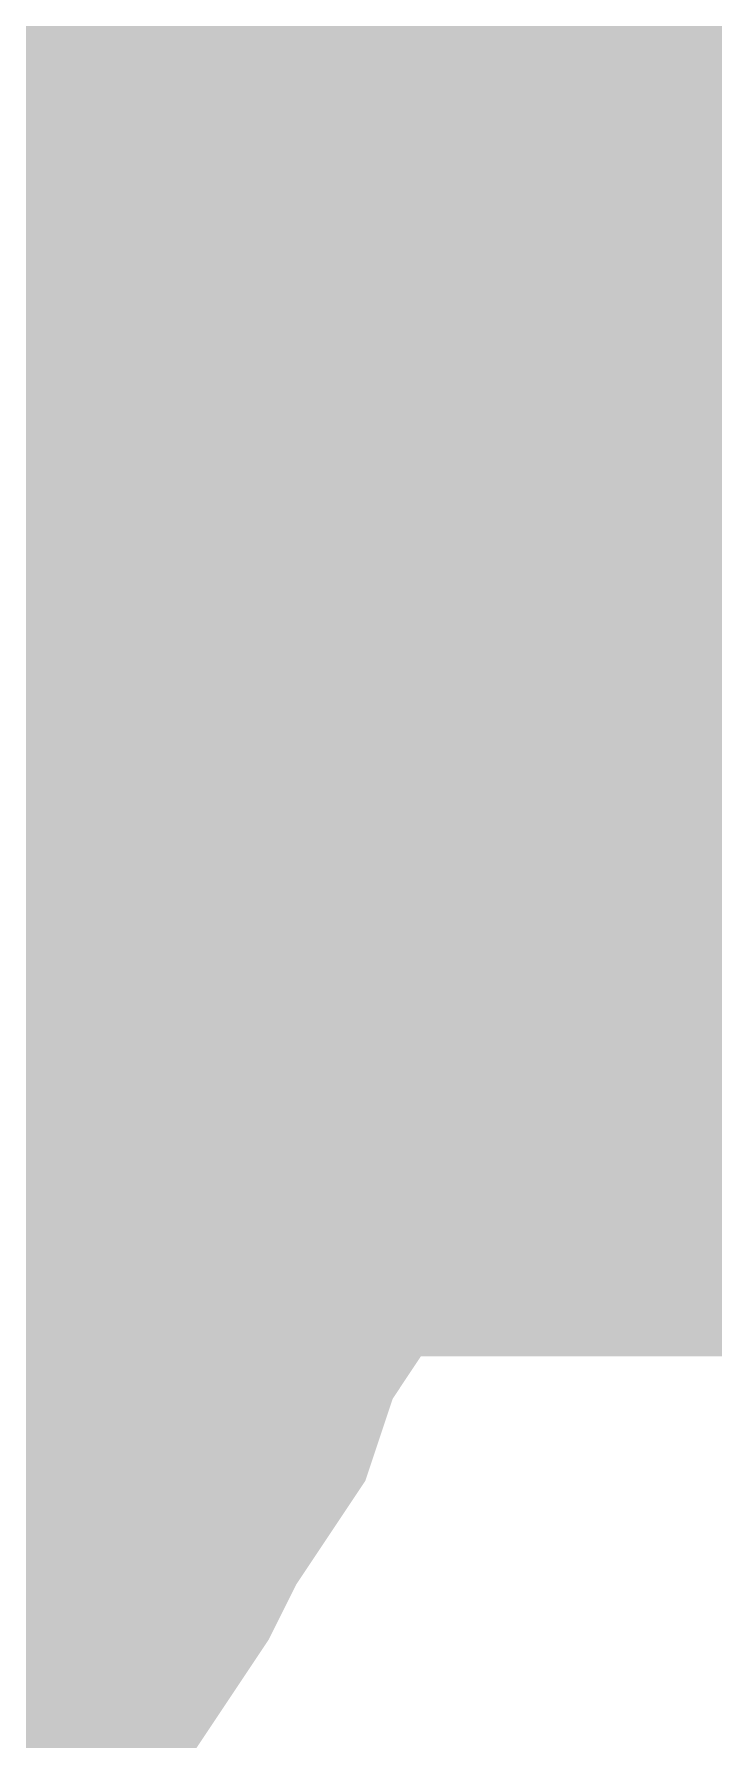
# Model space of a CAD drawing. Header units: inches. Extents: x 0 to 841, y 0 to 594.
# Drawn here: x 303.18 to 303.459, y 541.958 to 542.658 of the extents above; entities that cross this region are included whole.
import ezdxf

# ---------------------------------------------------------------- set-up
doc = ezdxf.new("R2010")
doc.units = ezdxf.units.IN
doc.layers.add('Sheet', color=255, linetype='Continuous')

msp = doc.modelspace()

# ---------------------------------------------------------------- linework, layer by layer
at = {"layer": 'Sheet'}
for points in [[(303.19164, 542.82679, 0.29972, 0.29972, 0), (303.2141, 542.7931, 0.29972, 0.29972, 0), (303.22533, 542.75942, 0.29972, 0.29972, 0), (303.23655, 542.7145, 0.29972, 0.29972, 0), (303.24778, 542.68081, 0.29972, 0.29972, 0), (303.25901, 542.64712, 0.29972, 0.29972, 0), (303.25901, 542.6022, 0.29972, 0.29972, 0), (303.27024, 542.56851, 0.29972, 0.29972, 0), (303.27024, 542.53482, 0.29972, 0.29972, 0), (303.27024, 542.48991, 0.29972, 0.29972, 0)], [(303.19164, 542.82679, 0.29972, 0.29972, 0), (303.2141, 542.7931, 0.29972, 0.29972, 0), (303.22533, 542.75942, 0.29972, 0.29972, 0), (303.23655, 542.7145, 0.29972, 0.29972, 0), (303.24778, 542.68081, 0.29972, 0.29972, 0), (303.25901, 542.64712, 0.29972, 0.29972, 0), (303.25901, 542.6022, 0.29972, 0.29972, 0), (303.27024, 542.56851, 0.29972, 0.29972, 0), (303.27024, 542.53482, 0.29972, 0.29972, 0), (303.27024, 542.48991, 0.29972, 0.29972, 0)], [(303.19164, 542.82679, 0.29972, 0.29972, 0), (303.2141, 542.7931, 0.29972, 0.29972, 0), (303.22533, 542.75942, 0.29972, 0.29972, 0), (303.23655, 542.7145, 0.29972, 0.29972, 0), (303.24778, 542.68081, 0.29972, 0.29972, 0), (303.25901, 542.64712, 0.29972, 0.29972, 0), (303.25901, 542.6022, 0.29972, 0.29972, 0), (303.27024, 542.56851, 0.29972, 0.29972, 0), (303.27024, 542.53482, 0.29972, 0.29972, 0), (303.27024, 542.48991, 0.29972, 0.29972, 0)], [(303.19164, 542.82679, 0.29972, 0.29972, 0), (303.2141, 542.7931, 0.29972, 0.29972, 0), (303.22533, 542.75942, 0.29972, 0.29972, 0), (303.23655, 542.7145, 0.29972, 0.29972, 0), (303.24778, 542.68081, 0.29972, 0.29972, 0), (303.25901, 542.64712, 0.29972, 0.29972, 0), (303.25901, 542.6022, 0.29972, 0.29972, 0), (303.27024, 542.56851, 0.29972, 0.29972, 0), (303.27024, 542.53482, 0.29972, 0.29972, 0), (303.27024, 542.48991, 0.29972, 0.29972, 0)], [(303.19164, 542.82679, 0.29972, 0.29972, 0), (303.2141, 542.7931, 0.29972, 0.29972, 0), (303.22533, 542.75942, 0.29972, 0.29972, 0), (303.23655, 542.7145, 0.29972, 0.29972, 0), (303.24778, 542.68081, 0.29972, 0.29972, 0), (303.25901, 542.64712, 0.29972, 0.29972, 0), (303.25901, 542.6022, 0.29972, 0.29972, 0), (303.27024, 542.56851, 0.29972, 0.29972, 0), (303.27024, 542.53482, 0.29972, 0.29972, 0), (303.27024, 542.48991, 0.29972, 0.29972, 0)], [(307.51477, 542.48991, 0.7493, 0.7493, 0), (302.50668, 542.48991, 0.7493, 0.7493, 0)], [(303.23655, 542.7145, 0.09906, 0.09906, 0), (303.24778, 542.68081, 0.09906, 0.09906, 0), (303.25901, 542.64712, 0.09906, 0.09906, 0), (303.25901, 542.6022, 0.09906, 0.09906, 0), (303.27024, 542.56851, 0.09906, 0.09906, 0), (303.27024, 542.53482, 0.09906, 0.09906, 0), (303.27024, 542.48991, 0.09906, 0.09906, 0)], [(303.23655, 542.7145, 0.09906, 0.09906, 0), (303.24778, 542.68081, 0.09906, 0.09906, 0), (303.25901, 542.64712, 0.09906, 0.09906, 0), (303.25901, 542.6022, 0.09906, 0.09906, 0), (303.27024, 542.56851, 0.09906, 0.09906, 0), (303.27024, 542.53482, 0.09906, 0.09906, 0), (303.27024, 542.48991, 0.09906, 0.09906, 0)], [(303.23655, 542.7145, 0.09906, 0.09906, 0), (303.24778, 542.68081, 0.09906, 0.09906, 0), (303.25901, 542.64712, 0.09906, 0.09906, 0), (303.25901, 542.6022, 0.09906, 0.09906, 0), (303.27024, 542.56851, 0.09906, 0.09906, 0), (303.27024, 542.53482, 0.09906, 0.09906, 0), (303.27024, 542.48991, 0.09906, 0.09906, 0)], [(303.23655, 542.7145, 0.09906, 0.09906, 0), (303.24778, 542.68081, 0.09906, 0.09906, 0), (303.25901, 542.64712, 0.09906, 0.09906, 0), (303.25901, 542.6022, 0.09906, 0.09906, 0), (303.27024, 542.56851, 0.09906, 0.09906, 0), (303.27024, 542.53482, 0.09906, 0.09906, 0), (303.27024, 542.48991, 0.09906, 0.09906, 0)], [(303.23655, 542.7145, 0.09906, 0.09906, 0), (303.24778, 542.68081, 0.09906, 0.09906, 0), (303.25901, 542.64712, 0.09906, 0.09906, 0), (303.25901, 542.6022, 0.09906, 0.09906, 0), (303.27024, 542.56851, 0.09906, 0.09906, 0), (303.27024, 542.53482, 0.09906, 0.09906, 0), (303.27024, 542.48991, 0.09906, 0.09906, 0)], [(307.51477, 542.48991, 0.29972, 0.29972, 0), (302.50668, 542.48991, 0.29972, 0.29972, 0)], [(303.27024, 542.48991, 0.29972, 0.29972, 0), (303.27024, 542.45622, 0.29972, 0.29972, 0), (303.27024, 542.4113, 0.29972, 0.29972, 0), (303.25901, 542.37761, 0.29972, 0.29972, 0), (303.25901, 542.33269, 0.29972, 0.29972, 0), (303.24778, 542.299, 0.29972, 0.29972, 0), (303.23655, 542.26531, 0.29972, 0.29972, 0), (303.22533, 542.23162, 0.29972, 0.29972, 0), (303.2141, 542.19794, 0.29972, 0.29972, 0), (303.19164, 542.16425, 0.29972, 0.29972, 0), (303.18041, 542.13056, 0.29972, 0.29972, 0), (303.15795, 542.09687, 0.29972, 0.29972, 0), (303.14672, 542.07441, 0.29972, 0.29972, 0), (303.12427, 542.04072, 0.29972, 0.29972, 0), (303.10181, 542.00703, 0.29972, 0.29972, 0), (303.06812, 541.98457, 0.29972, 0.29972, 0), (303.04566, 541.96211, 0.29972, 0.29972, 0), (303.02321, 541.92843, 0.29972, 0.29972, 0)], [(303.27024, 542.48991, 0.29972, 0.29972, 0), (303.27024, 542.45622, 0.29972, 0.29972, 0), (303.27024, 542.4113, 0.29972, 0.29972, 0), (303.25901, 542.37761, 0.29972, 0.29972, 0), (303.25901, 542.33269, 0.29972, 0.29972, 0), (303.24778, 542.299, 0.29972, 0.29972, 0), (303.23655, 542.26531, 0.29972, 0.29972, 0), (303.22533, 542.23162, 0.29972, 0.29972, 0), (303.2141, 542.19794, 0.29972, 0.29972, 0), (303.19164, 542.16425, 0.29972, 0.29972, 0), (303.18041, 542.13056, 0.29972, 0.29972, 0), (303.15795, 542.09687, 0.29972, 0.29972, 0), (303.14672, 542.07441, 0.29972, 0.29972, 0), (303.12427, 542.04072, 0.29972, 0.29972, 0), (303.10181, 542.00703, 0.29972, 0.29972, 0), (303.06812, 541.98457, 0.29972, 0.29972, 0), (303.04566, 541.96211, 0.29972, 0.29972, 0), (303.02321, 541.92843, 0.29972, 0.29972, 0)], [(303.27024, 542.48991, 0.29972, 0.29972, 0), (303.27024, 542.45622, 0.29972, 0.29972, 0), (303.27024, 542.4113, 0.29972, 0.29972, 0), (303.25901, 542.37761, 0.29972, 0.29972, 0), (303.25901, 542.33269, 0.29972, 0.29972, 0), (303.24778, 542.299, 0.29972, 0.29972, 0), (303.23655, 542.26531, 0.29972, 0.29972, 0), (303.22533, 542.23162, 0.29972, 0.29972, 0), (303.2141, 542.19794, 0.29972, 0.29972, 0), (303.19164, 542.16425, 0.29972, 0.29972, 0), (303.18041, 542.13056, 0.29972, 0.29972, 0), (303.15795, 542.09687, 0.29972, 0.29972, 0), (303.14672, 542.07441, 0.29972, 0.29972, 0), (303.12427, 542.04072, 0.29972, 0.29972, 0), (303.10181, 542.00703, 0.29972, 0.29972, 0), (303.06812, 541.98457, 0.29972, 0.29972, 0), (303.04566, 541.96211, 0.29972, 0.29972, 0), (303.02321, 541.92843, 0.29972, 0.29972, 0)], [(303.27024, 542.48991, 0.29972, 0.29972, 0), (303.27024, 542.45622, 0.29972, 0.29972, 0), (303.27024, 542.4113, 0.29972, 0.29972, 0), (303.25901, 542.37761, 0.29972, 0.29972, 0), (303.25901, 542.33269, 0.29972, 0.29972, 0), (303.24778, 542.299, 0.29972, 0.29972, 0), (303.23655, 542.26531, 0.29972, 0.29972, 0), (303.22533, 542.23162, 0.29972, 0.29972, 0), (303.2141, 542.19794, 0.29972, 0.29972, 0), (303.19164, 542.16425, 0.29972, 0.29972, 0), (303.18041, 542.13056, 0.29972, 0.29972, 0), (303.15795, 542.09687, 0.29972, 0.29972, 0), (303.14672, 542.07441, 0.29972, 0.29972, 0), (303.12427, 542.04072, 0.29972, 0.29972, 0), (303.10181, 542.00703, 0.29972, 0.29972, 0), (303.06812, 541.98457, 0.29972, 0.29972, 0), (303.04566, 541.96211, 0.29972, 0.29972, 0), (303.02321, 541.92843, 0.29972, 0.29972, 0)], [(303.27024, 542.48991, 0.29972, 0.29972, 0), (303.27024, 542.45622, 0.29972, 0.29972, 0), (303.27024, 542.4113, 0.29972, 0.29972, 0), (303.25901, 542.37761, 0.29972, 0.29972, 0), (303.25901, 542.33269, 0.29972, 0.29972, 0), (303.24778, 542.299, 0.29972, 0.29972, 0), (303.23655, 542.26531, 0.29972, 0.29972, 0), (303.22533, 542.23162, 0.29972, 0.29972, 0), (303.2141, 542.19794, 0.29972, 0.29972, 0), (303.19164, 542.16425, 0.29972, 0.29972, 0), (303.18041, 542.13056, 0.29972, 0.29972, 0), (303.15795, 542.09687, 0.29972, 0.29972, 0), (303.14672, 542.07441, 0.29972, 0.29972, 0), (303.12427, 542.04072, 0.29972, 0.29972, 0), (303.10181, 542.00703, 0.29972, 0.29972, 0), (303.06812, 541.98457, 0.29972, 0.29972, 0), (303.04566, 541.96211, 0.29972, 0.29972, 0), (303.02321, 541.92843, 0.29972, 0.29972, 0)], [(303.27024, 542.48991, 0.29972, 0.29972, 0), (303.27024, 542.48991, 0.29972, 0.29972, 0), (303.27024, 542.48991, 0.29972, 0.29972, 0), (303.27024, 542.48991, 0.29972, 0.29972, 0), (303.27024, 542.48991, 0.29972, 0.29972, 0), (303.27024, 542.48991, 0.29972, 0.29972, 0), (303.27024, 542.48991, 0.29972, 0.29972, 0), (303.27024, 542.48991, 0.29972, 0.29972, 0), (303.27024, 542.48991, 0.29972, 0.29972, 0), (303.27024, 542.48991, 0.29972, 0.29972, 0), (303.27024, 542.48991, 0.29972, 0.29972, 0), (303.27024, 542.48991, 0.29972, 0.29972, 0), (303.27024, 542.48991, 0.29972, 0.29972, 0), (303.27024, 542.48991, 0.29972, 0.29972, 0), (303.27024, 542.48991, 0.29972, 0.29972, 0), (303.27024, 542.48991, 0.29972, 0.29972, 0), (303.27024, 542.48991, 0.29972, 0.29972, 0), (303.27024, 542.48991, 0.29972, 0.29972, 0), (303.27024, 542.48991, 0.29972, 0.29972, 0), (303.27024, 542.48991, 0.29972, 0.29972, 0), (303.27024, 542.48991, 0.29972, 0.29972, 0), (303.27024, 542.48991, 0.29972, 0.29972, 0), (303.27024, 542.48991, 0.29972, 0.29972, 0), (303.27024, 542.48991, 0.29972, 0.29972, 0), (303.27024, 542.48991, 0.29972, 0.29972, 0), (303.27024, 542.48991, 0.29972, 0.29972, 0), (303.27024, 542.48991, 0.29972, 0.29972, 0), (303.27024, 542.48991, 0.29972, 0.29972, 0), (303.27024, 542.48991, 0.29972, 0.29972, 0), (303.27024, 542.48991, 0.29972, 0.29972, 0), (303.27024, 542.48991, 0.29972, 0.29972, 0), (303.27024, 542.48991, 0.29972, 0.29972, 0), (303.27024, 542.48991, 0.29972, 0.29972, 0)], [(303.27024, 542.48991, 0.29972, 0.29972, 0), (303.27024, 542.48991, 0.29972, 0.29972, 0)], [(303.27024, 542.48991, 0.29972, 0.29972, 0), (303.27024, 542.48991, 0.29972, 0.29972, 0), (303.27024, 542.48991, 0.29972, 0.29972, 0), (303.27024, 542.48991, 0.29972, 0.29972, 0), (303.27024, 542.48991, 0.29972, 0.29972, 0), (303.27024, 542.48991, 0.29972, 0.29972, 0), (303.27024, 542.48991, 0.29972, 0.29972, 0), (303.27024, 542.48991, 0.29972, 0.29972, 0), (303.27024, 542.48991, 0.29972, 0.29972, 0), (303.27024, 542.48991, 0.29972, 0.29972, 0), (303.27024, 542.48991, 0.29972, 0.29972, 0), (303.27024, 542.48991, 0.29972, 0.29972, 0), (303.27024, 542.48991, 0.29972, 0.29972, 0), (303.27024, 542.48991, 0.29972, 0.29972, 0), (303.27024, 542.48991, 0.29972, 0.29972, 0), (303.27024, 542.48991, 0.29972, 0.29972, 0), (303.27024, 542.48991, 0.29972, 0.29972, 0), (303.27024, 542.48991, 0.29972, 0.29972, 0), (303.27024, 542.48991, 0.29972, 0.29972, 0), (303.27024, 542.48991, 0.29972, 0.29972, 0), (303.27024, 542.48991, 0.29972, 0.29972, 0), (303.27024, 542.48991, 0.29972, 0.29972, 0), (303.27024, 542.48991, 0.29972, 0.29972, 0), (303.27024, 542.48991, 0.29972, 0.29972, 0), (303.27024, 542.48991, 0.29972, 0.29972, 0), (303.27024, 542.48991, 0.29972, 0.29972, 0), (303.27024, 542.48991, 0.29972, 0.29972, 0), (303.27024, 542.48991, 0.29972, 0.29972, 0), (303.27024, 542.48991, 0.29972, 0.29972, 0), (303.27024, 542.48991, 0.29972, 0.29972, 0), (303.27024, 542.48991, 0.29972, 0.29972, 0), (303.27024, 542.48991, 0.29972, 0.29972, 0), (303.27024, 542.48991, 0.29972, 0.29972, 0)], [(303.27024, 542.48991, 0.29972, 0.29972, 0), (303.27024, 542.48991, 0.29972, 0.29972, 0)], [(303.27024, 542.48991, 0.29972, 0.29972, 0), (303.27024, 542.48991, 0.29972, 0.29972, 0), (303.27024, 542.48991, 0.29972, 0.29972, 0), (303.27024, 542.48991, 0.29972, 0.29972, 0), (303.27024, 542.48991, 0.29972, 0.29972, 0), (303.27024, 542.48991, 0.29972, 0.29972, 0), (303.27024, 542.48991, 0.29972, 0.29972, 0), (303.27024, 542.48991, 0.29972, 0.29972, 0), (303.27024, 542.48991, 0.29972, 0.29972, 0), (303.27024, 542.48991, 0.29972, 0.29972, 0), (303.27024, 542.48991, 0.29972, 0.29972, 0), (303.27024, 542.48991, 0.29972, 0.29972, 0), (303.27024, 542.48991, 0.29972, 0.29972, 0), (303.27024, 542.48991, 0.29972, 0.29972, 0), (303.27024, 542.48991, 0.29972, 0.29972, 0), (303.27024, 542.48991, 0.29972, 0.29972, 0), (303.27024, 542.48991, 0.29972, 0.29972, 0), (303.27024, 542.48991, 0.29972, 0.29972, 0), (303.27024, 542.48991, 0.29972, 0.29972, 0), (303.27024, 542.48991, 0.29972, 0.29972, 0), (303.27024, 542.48991, 0.29972, 0.29972, 0), (303.27024, 542.48991, 0.29972, 0.29972, 0), (303.27024, 542.48991, 0.29972, 0.29972, 0), (303.27024, 542.48991, 0.29972, 0.29972, 0), (303.27024, 542.48991, 0.29972, 0.29972, 0), (303.27024, 542.48991, 0.29972, 0.29972, 0), (303.27024, 542.48991, 0.29972, 0.29972, 0), (303.27024, 542.48991, 0.29972, 0.29972, 0), (303.27024, 542.48991, 0.29972, 0.29972, 0), (303.27024, 542.48991, 0.29972, 0.29972, 0), (303.27024, 542.48991, 0.29972, 0.29972, 0), (303.27024, 542.48991, 0.29972, 0.29972, 0), (303.27024, 542.48991, 0.29972, 0.29972, 0)], [(303.27024, 542.48991, 0.29972, 0.29972, 0), (303.27024, 542.48991, 0.29972, 0.29972, 0)], [(303.27024, 542.48991, 0.29972, 0.29972, 0), (303.27024, 542.48991, 0.29972, 0.29972, 0), (303.27024, 542.48991, 0.29972, 0.29972, 0), (303.27024, 542.48991, 0.29972, 0.29972, 0), (303.27024, 542.48991, 0.29972, 0.29972, 0), (303.27024, 542.48991, 0.29972, 0.29972, 0), (303.27024, 542.48991, 0.29972, 0.29972, 0), (303.27024, 542.48991, 0.29972, 0.29972, 0), (303.27024, 542.48991, 0.29972, 0.29972, 0), (303.27024, 542.48991, 0.29972, 0.29972, 0), (303.27024, 542.48991, 0.29972, 0.29972, 0), (303.27024, 542.48991, 0.29972, 0.29972, 0), (303.27024, 542.48991, 0.29972, 0.29972, 0), (303.27024, 542.48991, 0.29972, 0.29972, 0), (303.27024, 542.48991, 0.29972, 0.29972, 0), (303.27024, 542.48991, 0.29972, 0.29972, 0), (303.27024, 542.48991, 0.29972, 0.29972, 0), (303.27024, 542.48991, 0.29972, 0.29972, 0), (303.27024, 542.48991, 0.29972, 0.29972, 0), (303.27024, 542.48991, 0.29972, 0.29972, 0), (303.27024, 542.48991, 0.29972, 0.29972, 0), (303.27024, 542.48991, 0.29972, 0.29972, 0), (303.27024, 542.48991, 0.29972, 0.29972, 0), (303.27024, 542.48991, 0.29972, 0.29972, 0), (303.27024, 542.48991, 0.29972, 0.29972, 0), (303.27024, 542.48991, 0.29972, 0.29972, 0), (303.27024, 542.48991, 0.29972, 0.29972, 0), (303.27024, 542.48991, 0.29972, 0.29972, 0), (303.27024, 542.48991, 0.29972, 0.29972, 0), (303.27024, 542.48991, 0.29972, 0.29972, 0), (303.27024, 542.48991, 0.29972, 0.29972, 0), (303.27024, 542.48991, 0.29972, 0.29972, 0), (303.27024, 542.48991, 0.29972, 0.29972, 0)], [(303.27024, 542.48991, 0.29972, 0.29972, 0), (303.27024, 542.48991, 0.29972, 0.29972, 0)], [(303.27024, 542.48991, 0.29972, 0.29972, 0), (303.27024, 542.48991, 0.29972, 0.29972, 0), (303.27024, 542.48991, 0.29972, 0.29972, 0), (303.27024, 542.48991, 0.29972, 0.29972, 0), (303.27024, 542.48991, 0.29972, 0.29972, 0), (303.27024, 542.48991, 0.29972, 0.29972, 0), (303.27024, 542.48991, 0.29972, 0.29972, 0), (303.27024, 542.48991, 0.29972, 0.29972, 0), (303.27024, 542.48991, 0.29972, 0.29972, 0), (303.27024, 542.48991, 0.29972, 0.29972, 0), (303.27024, 542.48991, 0.29972, 0.29972, 0), (303.27024, 542.48991, 0.29972, 0.29972, 0), (303.27024, 542.48991, 0.29972, 0.29972, 0), (303.27024, 542.48991, 0.29972, 0.29972, 0), (303.27024, 542.48991, 0.29972, 0.29972, 0), (303.27024, 542.48991, 0.29972, 0.29972, 0), (303.27024, 542.48991, 0.29972, 0.29972, 0), (303.27024, 542.48991, 0.29972, 0.29972, 0), (303.27024, 542.48991, 0.29972, 0.29972, 0), (303.27024, 542.48991, 0.29972, 0.29972, 0), (303.27024, 542.48991, 0.29972, 0.29972, 0), (303.27024, 542.48991, 0.29972, 0.29972, 0), (303.27024, 542.48991, 0.29972, 0.29972, 0), (303.27024, 542.48991, 0.29972, 0.29972, 0), (303.27024, 542.48991, 0.29972, 0.29972, 0), (303.27024, 542.48991, 0.29972, 0.29972, 0), (303.27024, 542.48991, 0.29972, 0.29972, 0), (303.27024, 542.48991, 0.29972, 0.29972, 0), (303.27024, 542.48991, 0.29972, 0.29972, 0), (303.27024, 542.48991, 0.29972, 0.29972, 0), (303.27024, 542.48991, 0.29972, 0.29972, 0), (303.27024, 542.48991, 0.29972, 0.29972, 0), (303.27024, 542.48991, 0.29972, 0.29972, 0)], [(303.27024, 542.48991, 0.29972, 0.29972, 0), (303.27024, 542.48991, 0.29972, 0.29972, 0)], [(303.27024, 542.48991, 0.09906, 0.09906, 0), (303.27024, 542.45622, 0.09906, 0.09906, 0), (303.27024, 542.4113, 0.09906, 0.09906, 0), (303.25901, 542.37761, 0.09906, 0.09906, 0), (303.25901, 542.33269, 0.09906, 0.09906, 0), (303.24778, 542.299, 0.09906, 0.09906, 0), (303.23655, 542.26531, 0.09906, 0.09906, 0), (303.22533, 542.23162, 0.09906, 0.09906, 0), (303.2141, 542.19794, 0.09906, 0.09906, 0), (303.19164, 542.16425, 0.09906, 0.09906, 0), (303.18041, 542.13056, 0.09906, 0.09906, 0), (303.15795, 542.09687, 0.09906, 0.09906, 0), (303.14672, 542.07441, 0.09906, 0.09906, 0), (303.12427, 542.04072, 0.09906, 0.09906, 0), (303.10181, 542.00703, 0.09906, 0.09906, 0), (303.06812, 541.98457, 0.09906, 0.09906, 0), (303.04566, 541.96211, 0.09906, 0.09906, 0), (303.02321, 541.92843, 0.09906, 0.09906, 0), (302.98952, 541.90597, 0.09906, 0.09906, 0)], [(303.27024, 542.48991, 0.09906, 0.09906, 0), (303.27024, 542.45622, 0.09906, 0.09906, 0), (303.27024, 542.4113, 0.09906, 0.09906, 0), (303.25901, 542.37761, 0.09906, 0.09906, 0), (303.25901, 542.33269, 0.09906, 0.09906, 0), (303.24778, 542.299, 0.09906, 0.09906, 0), (303.23655, 542.26531, 0.09906, 0.09906, 0), (303.22533, 542.23162, 0.09906, 0.09906, 0), (303.2141, 542.19794, 0.09906, 0.09906, 0), (303.19164, 542.16425, 0.09906, 0.09906, 0), (303.18041, 542.13056, 0.09906, 0.09906, 0), (303.15795, 542.09687, 0.09906, 0.09906, 0), (303.14672, 542.07441, 0.09906, 0.09906, 0), (303.12427, 542.04072, 0.09906, 0.09906, 0), (303.10181, 542.00703, 0.09906, 0.09906, 0), (303.06812, 541.98457, 0.09906, 0.09906, 0), (303.04566, 541.96211, 0.09906, 0.09906, 0), (303.02321, 541.92843, 0.09906, 0.09906, 0), (302.98952, 541.90597, 0.09906, 0.09906, 0)], [(303.27024, 542.48991, 0.09906, 0.09906, 0), (303.27024, 542.45622, 0.09906, 0.09906, 0), (303.27024, 542.4113, 0.09906, 0.09906, 0), (303.25901, 542.37761, 0.09906, 0.09906, 0), (303.25901, 542.33269, 0.09906, 0.09906, 0), (303.24778, 542.299, 0.09906, 0.09906, 0), (303.23655, 542.26531, 0.09906, 0.09906, 0), (303.22533, 542.23162, 0.09906, 0.09906, 0), (303.2141, 542.19794, 0.09906, 0.09906, 0), (303.19164, 542.16425, 0.09906, 0.09906, 0), (303.18041, 542.13056, 0.09906, 0.09906, 0), (303.15795, 542.09687, 0.09906, 0.09906, 0), (303.14672, 542.07441, 0.09906, 0.09906, 0), (303.12427, 542.04072, 0.09906, 0.09906, 0), (303.10181, 542.00703, 0.09906, 0.09906, 0), (303.06812, 541.98457, 0.09906, 0.09906, 0), (303.04566, 541.96211, 0.09906, 0.09906, 0), (303.02321, 541.92843, 0.09906, 0.09906, 0), (302.98952, 541.90597, 0.09906, 0.09906, 0)], [(303.27024, 542.48991, 0.09906, 0.09906, 0), (303.27024, 542.45622, 0.09906, 0.09906, 0), (303.27024, 542.4113, 0.09906, 0.09906, 0), (303.25901, 542.37761, 0.09906, 0.09906, 0), (303.25901, 542.33269, 0.09906, 0.09906, 0), (303.24778, 542.299, 0.09906, 0.09906, 0), (303.23655, 542.26531, 0.09906, 0.09906, 0), (303.22533, 542.23162, 0.09906, 0.09906, 0), (303.2141, 542.19794, 0.09906, 0.09906, 0), (303.19164, 542.16425, 0.09906, 0.09906, 0), (303.18041, 542.13056, 0.09906, 0.09906, 0), (303.15795, 542.09687, 0.09906, 0.09906, 0), (303.14672, 542.07441, 0.09906, 0.09906, 0), (303.12427, 542.04072, 0.09906, 0.09906, 0), (303.10181, 542.00703, 0.09906, 0.09906, 0), (303.06812, 541.98457, 0.09906, 0.09906, 0), (303.04566, 541.96211, 0.09906, 0.09906, 0), (303.02321, 541.92843, 0.09906, 0.09906, 0), (302.98952, 541.90597, 0.09906, 0.09906, 0)], [(303.27024, 542.48991, 0.09906, 0.09906, 0), (303.27024, 542.45622, 0.09906, 0.09906, 0), (303.27024, 542.4113, 0.09906, 0.09906, 0), (303.25901, 542.37761, 0.09906, 0.09906, 0), (303.25901, 542.33269, 0.09906, 0.09906, 0), (303.24778, 542.299, 0.09906, 0.09906, 0), (303.23655, 542.26531, 0.09906, 0.09906, 0), (303.22533, 542.23162, 0.09906, 0.09906, 0), (303.2141, 542.19794, 0.09906, 0.09906, 0), (303.19164, 542.16425, 0.09906, 0.09906, 0), (303.18041, 542.13056, 0.09906, 0.09906, 0), (303.15795, 542.09687, 0.09906, 0.09906, 0), (303.14672, 542.07441, 0.09906, 0.09906, 0), (303.12427, 542.04072, 0.09906, 0.09906, 0), (303.10181, 542.00703, 0.09906, 0.09906, 0), (303.06812, 541.98457, 0.09906, 0.09906, 0), (303.04566, 541.96211, 0.09906, 0.09906, 0), (303.02321, 541.92843, 0.09906, 0.09906, 0), (302.98952, 541.90597, 0.09906, 0.09906, 0)], [(303.27024, 542.48991, 0.09906, 0.09906, 0), (303.27024, 542.48991, 0.09906, 0.09906, 0), (303.27024, 542.48991, 0.09906, 0.09906, 0), (303.27024, 542.48991, 0.09906, 0.09906, 0), (303.27024, 542.48991, 0.09906, 0.09906, 0), (303.27024, 542.48991, 0.09906, 0.09906, 0), (303.27024, 542.48991, 0.09906, 0.09906, 0), (303.27024, 542.48991, 0.09906, 0.09906, 0), (303.27024, 542.48991, 0.09906, 0.09906, 0), (303.27024, 542.48991, 0.09906, 0.09906, 0), (303.27024, 542.48991, 0.09906, 0.09906, 0), (303.27024, 542.48991, 0.09906, 0.09906, 0), (303.27024, 542.48991, 0.09906, 0.09906, 0), (303.27024, 542.48991, 0.09906, 0.09906, 0), (303.27024, 542.48991, 0.09906, 0.09906, 0), (303.27024, 542.48991, 0.09906, 0.09906, 0), (303.27024, 542.48991, 0.09906, 0.09906, 0), (303.27024, 542.48991, 0.09906, 0.09906, 0), (303.27024, 542.48991, 0.09906, 0.09906, 0), (303.27024, 542.48991, 0.09906, 0.09906, 0), (303.27024, 542.48991, 0.09906, 0.09906, 0), (303.27024, 542.48991, 0.09906, 0.09906, 0), (303.27024, 542.48991, 0.09906, 0.09906, 0), (303.27024, 542.48991, 0.09906, 0.09906, 0), (303.27024, 542.48991, 0.09906, 0.09906, 0), (303.27024, 542.48991, 0.09906, 0.09906, 0), (303.27024, 542.48991, 0.09906, 0.09906, 0), (303.27024, 542.48991, 0.09906, 0.09906, 0), (303.27024, 542.48991, 0.09906, 0.09906, 0), (303.27024, 542.48991, 0.09906, 0.09906, 0), (303.27024, 542.48991, 0.09906, 0.09906, 0), (303.27024, 542.48991, 0.09906, 0.09906, 0), (303.27024, 542.48991, 0.09906, 0.09906, 0)], [(303.27024, 542.48991, 0.09906, 0.09906, 0), (303.27024, 542.48991, 0.09906, 0.09906, 0)], [(303.27024, 542.48991, 0.09906, 0.09906, 0), (303.27024, 542.48991, 0.09906, 0.09906, 0), (303.27024, 542.48991, 0.09906, 0.09906, 0), (303.27024, 542.48991, 0.09906, 0.09906, 0), (303.27024, 542.48991, 0.09906, 0.09906, 0), (303.27024, 542.48991, 0.09906, 0.09906, 0), (303.27024, 542.48991, 0.09906, 0.09906, 0), (303.27024, 542.48991, 0.09906, 0.09906, 0), (303.27024, 542.48991, 0.09906, 0.09906, 0), (303.27024, 542.48991, 0.09906, 0.09906, 0), (303.27024, 542.48991, 0.09906, 0.09906, 0), (303.27024, 542.48991, 0.09906, 0.09906, 0), (303.27024, 542.48991, 0.09906, 0.09906, 0), (303.27024, 542.48991, 0.09906, 0.09906, 0), (303.27024, 542.48991, 0.09906, 0.09906, 0), (303.27024, 542.48991, 0.09906, 0.09906, 0), (303.27024, 542.48991, 0.09906, 0.09906, 0), (303.27024, 542.48991, 0.09906, 0.09906, 0), (303.27024, 542.48991, 0.09906, 0.09906, 0), (303.27024, 542.48991, 0.09906, 0.09906, 0), (303.27024, 542.48991, 0.09906, 0.09906, 0), (303.27024, 542.48991, 0.09906, 0.09906, 0), (303.27024, 542.48991, 0.09906, 0.09906, 0), (303.27024, 542.48991, 0.09906, 0.09906, 0), (303.27024, 542.48991, 0.09906, 0.09906, 0), (303.27024, 542.48991, 0.09906, 0.09906, 0), (303.27024, 542.48991, 0.09906, 0.09906, 0), (303.27024, 542.48991, 0.09906, 0.09906, 0), (303.27024, 542.48991, 0.09906, 0.09906, 0), (303.27024, 542.48991, 0.09906, 0.09906, 0), (303.27024, 542.48991, 0.09906, 0.09906, 0), (303.27024, 542.48991, 0.09906, 0.09906, 0), (303.27024, 542.48991, 0.09906, 0.09906, 0)], [(303.27024, 542.48991, 0.09906, 0.09906, 0), (303.27024, 542.48991, 0.09906, 0.09906, 0)], [(303.27024, 542.48991, 0.09906, 0.09906, 0), (303.27024, 542.48991, 0.09906, 0.09906, 0), (303.27024, 542.48991, 0.09906, 0.09906, 0), (303.27024, 542.48991, 0.09906, 0.09906, 0), (303.27024, 542.48991, 0.09906, 0.09906, 0), (303.27024, 542.48991, 0.09906, 0.09906, 0), (303.27024, 542.48991, 0.09906, 0.09906, 0), (303.27024, 542.48991, 0.09906, 0.09906, 0), (303.27024, 542.48991, 0.09906, 0.09906, 0), (303.27024, 542.48991, 0.09906, 0.09906, 0), (303.27024, 542.48991, 0.09906, 0.09906, 0), (303.27024, 542.48991, 0.09906, 0.09906, 0), (303.27024, 542.48991, 0.09906, 0.09906, 0), (303.27024, 542.48991, 0.09906, 0.09906, 0), (303.27024, 542.48991, 0.09906, 0.09906, 0), (303.27024, 542.48991, 0.09906, 0.09906, 0), (303.27024, 542.48991, 0.09906, 0.09906, 0), (303.27024, 542.48991, 0.09906, 0.09906, 0), (303.27024, 542.48991, 0.09906, 0.09906, 0), (303.27024, 542.48991, 0.09906, 0.09906, 0), (303.27024, 542.48991, 0.09906, 0.09906, 0), (303.27024, 542.48991, 0.09906, 0.09906, 0), (303.27024, 542.48991, 0.09906, 0.09906, 0), (303.27024, 542.48991, 0.09906, 0.09906, 0), (303.27024, 542.48991, 0.09906, 0.09906, 0), (303.27024, 542.48991, 0.09906, 0.09906, 0), (303.27024, 542.48991, 0.09906, 0.09906, 0), (303.27024, 542.48991, 0.09906, 0.09906, 0), (303.27024, 542.48991, 0.09906, 0.09906, 0), (303.27024, 542.48991, 0.09906, 0.09906, 0), (303.27024, 542.48991, 0.09906, 0.09906, 0), (303.27024, 542.48991, 0.09906, 0.09906, 0), (303.27024, 542.48991, 0.09906, 0.09906, 0)], [(303.27024, 542.48991, 0.09906, 0.09906, 0), (303.27024, 542.48991, 0.09906, 0.09906, 0)], [(303.27024, 542.48991, 0.09906, 0.09906, 0), (303.27024, 542.48991, 0.09906, 0.09906, 0), (303.27024, 542.48991, 0.09906, 0.09906, 0), (303.27024, 542.48991, 0.09906, 0.09906, 0), (303.27024, 542.48991, 0.09906, 0.09906, 0), (303.27024, 542.48991, 0.09906, 0.09906, 0), (303.27024, 542.48991, 0.09906, 0.09906, 0), (303.27024, 542.48991, 0.09906, 0.09906, 0), (303.27024, 542.48991, 0.09906, 0.09906, 0), (303.27024, 542.48991, 0.09906, 0.09906, 0), (303.27024, 542.48991, 0.09906, 0.09906, 0), (303.27024, 542.48991, 0.09906, 0.09906, 0), (303.27024, 542.48991, 0.09906, 0.09906, 0), (303.27024, 542.48991, 0.09906, 0.09906, 0), (303.27024, 542.48991, 0.09906, 0.09906, 0), (303.27024, 542.48991, 0.09906, 0.09906, 0), (303.27024, 542.48991, 0.09906, 0.09906, 0), (303.27024, 542.48991, 0.09906, 0.09906, 0), (303.27024, 542.48991, 0.09906, 0.09906, 0), (303.27024, 542.48991, 0.09906, 0.09906, 0), (303.27024, 542.48991, 0.09906, 0.09906, 0), (303.27024, 542.48991, 0.09906, 0.09906, 0), (303.27024, 542.48991, 0.09906, 0.09906, 0), (303.27024, 542.48991, 0.09906, 0.09906, 0), (303.27024, 542.48991, 0.09906, 0.09906, 0), (303.27024, 542.48991, 0.09906, 0.09906, 0), (303.27024, 542.48991, 0.09906, 0.09906, 0), (303.27024, 542.48991, 0.09906, 0.09906, 0), (303.27024, 542.48991, 0.09906, 0.09906, 0), (303.27024, 542.48991, 0.09906, 0.09906, 0), (303.27024, 542.48991, 0.09906, 0.09906, 0), (303.27024, 542.48991, 0.09906, 0.09906, 0), (303.27024, 542.48991, 0.09906, 0.09906, 0)], [(303.27024, 542.48991, 0.09906, 0.09906, 0), (303.27024, 542.48991, 0.09906, 0.09906, 0)], [(303.27024, 542.48991, 0.09906, 0.09906, 0), (303.27024, 542.48991, 0.09906, 0.09906, 0), (303.27024, 542.48991, 0.09906, 0.09906, 0), (303.27024, 542.48991, 0.09906, 0.09906, 0), (303.27024, 542.48991, 0.09906, 0.09906, 0), (303.27024, 542.48991, 0.09906, 0.09906, 0), (303.27024, 542.48991, 0.09906, 0.09906, 0), (303.27024, 542.48991, 0.09906, 0.09906, 0), (303.27024, 542.48991, 0.09906, 0.09906, 0), (303.27024, 542.48991, 0.09906, 0.09906, 0), (303.27024, 542.48991, 0.09906, 0.09906, 0), (303.27024, 542.48991, 0.09906, 0.09906, 0), (303.27024, 542.48991, 0.09906, 0.09906, 0), (303.27024, 542.48991, 0.09906, 0.09906, 0), (303.27024, 542.48991, 0.09906, 0.09906, 0), (303.27024, 542.48991, 0.09906, 0.09906, 0), (303.27024, 542.48991, 0.09906, 0.09906, 0), (303.27024, 542.48991, 0.09906, 0.09906, 0), (303.27024, 542.48991, 0.09906, 0.09906, 0), (303.27024, 542.48991, 0.09906, 0.09906, 0), (303.27024, 542.48991, 0.09906, 0.09906, 0), (303.27024, 542.48991, 0.09906, 0.09906, 0), (303.27024, 542.48991, 0.09906, 0.09906, 0), (303.27024, 542.48991, 0.09906, 0.09906, 0), (303.27024, 542.48991, 0.09906, 0.09906, 0), (303.27024, 542.48991, 0.09906, 0.09906, 0), (303.27024, 542.48991, 0.09906, 0.09906, 0), (303.27024, 542.48991, 0.09906, 0.09906, 0), (303.27024, 542.48991, 0.09906, 0.09906, 0), (303.27024, 542.48991, 0.09906, 0.09906, 0), (303.27024, 542.48991, 0.09906, 0.09906, 0), (303.27024, 542.48991, 0.09906, 0.09906, 0), (303.27024, 542.48991, 0.09906, 0.09906, 0)], [(303.27024, 542.48991, 0.09906, 0.09906, 0), (303.27024, 542.48991, 0.09906, 0.09906, 0)]]:
    msp.add_lwpolyline(points, format="xyseb", dxfattribs=at)

doc.saveas('drawing.dxf')
